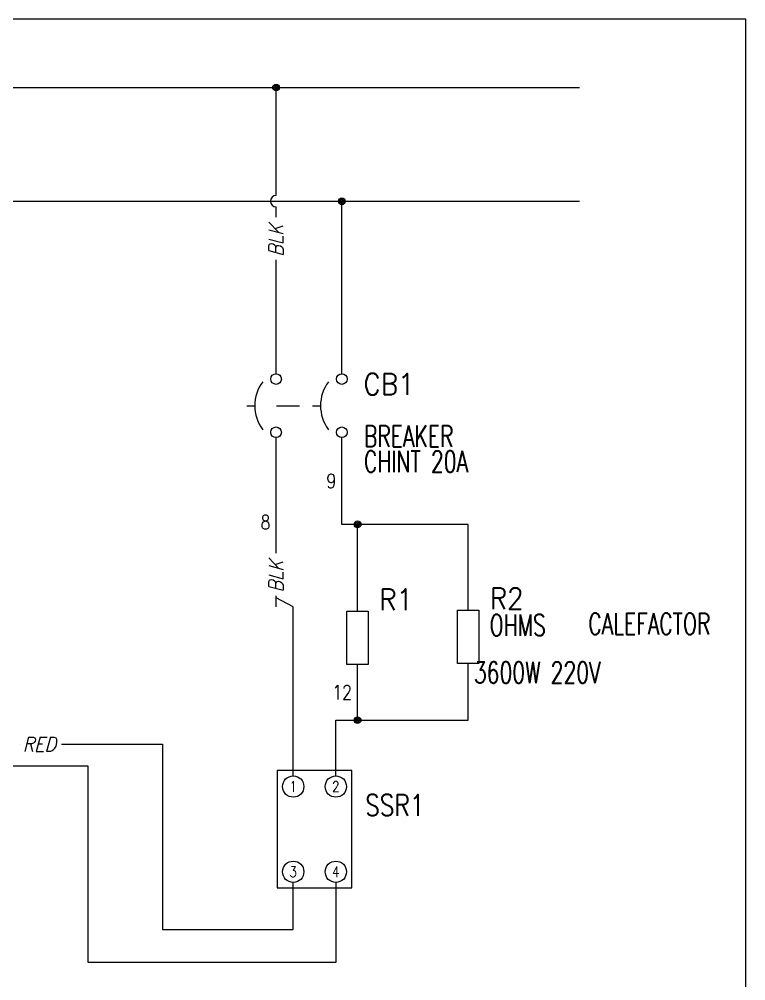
# Model space of a CAD drawing. Header units: millimetres. Extents: x 123.5 to 144.3, y 105.4 to 121.6.
# Drawn here: x 137.87 to 144.26, y 113.13 to 121.59 of the extents above; entities that cross this region are included whole.
import ezdxf
from ezdxf.enums import TextEntityAlignment as Align

# ---------------------------------------------------------------- set-up
doc = ezdxf.new("R2010")
doc.units = ezdxf.units.MM
doc.linetypes.add('HIDDEN2', pattern=[0.1875, 0.125, -0.0625])
for name, color, linetype in [('BLK_12AWG', 7, 'Continuous'), ('DESC', 250, 'Continuous'), ('LINK', 9, 'Continuous'), ('MISC', 7, 'Continuous'), ('SYMS', 7, 'Continuous'), ('TAGS', 250, 'Continuous'), ('TERMS', 250, 'Continuous'), ('WIRES', 7, 'Continuous')]:
    doc.layers.add(name, color=color, linetype=linetype)
doc.layers.add('WIRENO', color=7, linetype='Continuous', true_color=0x000000)
doc.styles.add('WD', font='romans.shx')

# ---------------------------------------------------------------- blocks, each defined once
blk = doc.blocks.new('VDV1TF')
for p, q in [((-0.0938, 0.3438), (-0.0938, -0.3438)), ((0.3438, 0.3438), (-0.0938, 0.3438)), ((0.3438, -0.3438), (0.3438, 0.3438)), ((-0.0938, -0.3438), (0.3438, -0.3438))]:
    blk.add_line(p, q)
for centre in [(0, 0.25), (0.25, 0.25), (0, -0.25), (0.25, -0.25)]:
    blk.add_circle(centre, 0.0625)
at = {"style": 'WD', "width": 0.7}
for tag, p in [('INST', (0.1305, 0.5446)), ('LOC', (0.1305, 0.375)), ('RATING2', (0.125, -0.1562))]:
    blk.add_attdef(tag, text='', height=0.125, dxfattribs=at).set_placement(p, align=Align.CENTER)
at = {"style": 'WD', "flags": 1}
for tag, p in [('X2TERM02', (0, 0.3125)), ('X2TERM04', (0.25, 0.3125)), ('X4TERM02', (-0.0625, 0.25)), ('X1TERM04', (0.3125, 0.25)), ('X4TERM01', (-0.0625, -0.25)), ('X1TERM03', (0.3125, -0.25)), ('X8TERM01', (0, -0.3125)), ('X8TERM03', (0.25, -0.3125))]:
    blk.add_attdef(tag, p, '', height=0.0125, dxfattribs=at)
at = {"linetype": 'Continuous', "style": 'WD', "width": 0.8, "flags": 8}
for tag, p in [('TERM02', (0, 0.25)), ('TERM04', (0.25, 0.25)), ('TERM01', (0, -0.25)), ('TERM03', (0.25, -0.25))]:
    blk.add_attdef(tag, text='', height=0.0625, dxfattribs=at).set_placement(p, align=Align.MIDDLE)
at = {"style": 'WD'}
for tag, p, width in [('TAG1', (0.4219, 0.0774), 0.8), ('DESC1', (0.4219, -0.0789), 0.7), ('DESC2', (0.4219, -0.2351), 0.7), ('XREF', (0.4219, -0.3914), 0.7)]:
    blk.add_attdef(tag, p, '', height=0.125, dxfattribs=dict(at, width=width))
at = {"style": 'WD', "width": 0.7}
blk.add_attdef('RATING1', text='', height=0.125, dxfattribs=at).set_placement((0.125, 0.0625), align=Align.MIDDLE)
at = {"style": 'WD', "flags": 9}
blk.add_attdef('FAMILY', text='', height=0.01, dxfattribs=at).set_placement((0.1197, -0.0802), align=Align.CENTER)
at = {"linetype": 'Continuous', "style": 'WD', "flags": 1}
for tag, p in [('MFG', (0.125, -0.1096)), ('CAT', (0.125, -0.0907))]:
    blk.add_attdef(tag, text='', height=0.01, dxfattribs=at).set_placement(p, align=Align.MIDDLE)
at = {"linetype": 'Continuous', "style": 'WD', "flags": 9}
blk.add_attdef('ASSYCODE', text='', height=0.01, dxfattribs=at).set_placement((0.125, -0.1406), align=Align.CENTER)
blk = doc.blocks.new('VRE1B')
for p, q in [((-0.0625, 0.1562), (0.0625, 0.1562)), ((-0.0625, -0.1562), (-0.0625, 0.1562)), ((0.0625, 0.1562), (0.0625, -0.1562)), ((0.0625, -0.1562), (-0.0625, -0.1562))]:
    blk.add_line(p, q)
at = {"style": 'WD'}
for tag, p, width in [('INST', (0.2188, 0.4876), 0.7), ('LOC', (0.2188, 0.318), 0.7), ('TAG1', (0.1269, 0.1618), 0.9), ('RATING1', (0.125, 0.0055), 0.7), ('RATING2', (0.125, -0.1507), 0.7), ('DESC1', (0.1287, -0.307), 0.7), ('DESC2', (0.1287, -0.4632), 0.7)]:
    blk.add_attdef(tag, p, '', height=0.125, dxfattribs=dict(at, width=width))
at = {"linetype": 'Continuous', "style": 'WD', "flags": 8}
blk.add_attdef('TERM01', text='', height=0.125, dxfattribs=at).set_placement((-0.055, 0.1754), align=Align.RIGHT)
at = {"style": 'WD', "flags": 9}
blk.add_attdef('FAMILY', (-0.1836, 0.1109), '', height=0.01, rotation=90, dxfattribs=at)
at = {"linetype": 'Continuous', "style": 'WD', "flags": 9}
for tag, p in [('CAT', (-0.1394, 0.136)), ('MFG', (-0.12, 0.134)), ('ASSYCODE', (-0.0938, 0.125))]:
    blk.add_attdef(tag, text='', height=0.01, rotation=90, dxfattribs=at).set_placement(p, align=Align.CENTER)
at = {"color": 7, "style": 'WD', "flags": 1}
for tag, p in [('X2TERM01', (0, 0.1562)), ('X8TERM02', (0, -0.1562))]:
    blk.add_attdef(tag, p, '', height=0.0125, dxfattribs=at)
at = {"linetype": 'Continuous', "style": 'WD', "flags": 8}
blk.add_attdef('TERM02', text='', height=0.125, dxfattribs=at).set_placement((-0.0407, -0.1822), align=Align.TOP_RIGHT)
blk = doc.blocks.new('VCB1')
at = {"linetype": 'HIDDEN2'}
blk.add_line((-0.1712, 0), (-0.125, 0), dxfattribs=at)
for centre in [(0, 0.1562), (0, -0.1562)]:
    blk.add_circle(centre, 0.0312)
blk.add_arc((0.1094, 0), 0.2344, 143.1301, 216.8699)
at = {"style": 'WD'}
for tag, p, width in [('INST', (0.2188, 0.3883), 0.7), ('LOC', (0.2188, 0.2188), 0.7), ('TAG1', (0.1269, 0.0644), 0.9), ('XREF', (0.1287, -0.09), 0.7), ('DESC1', (0.1287, -0.242), 0.7), ('DESC2', (0.1287, -0.3893), 0.7)]:
    blk.add_attdef(tag, p, '', height=0.125, dxfattribs=dict(at, width=width))
at = {"linetype": 'Continuous', "style": 'WD'}
for tag, height, flags, p in [('TERM01', 0.125, 8, (-0.055, 0.2066)), ('MFG', 0.01, 9, (-0.1421, -0.0881)), ('CAT', 0.01, 9, (-0.1421, -0.0731))]:
    blk.add_attdef(tag, text='', height=height, dxfattribs=dict(at, flags=flags)).set_placement(p, align=Align.RIGHT)
at = {"style": 'WD', "width": 0.7}
blk.add_attdef('RATING1', text='', height=0.125, dxfattribs=at).set_placement((-0.1875, 0.0625), align=Align.RIGHT)
at = {"color": 7, "style": 'WD', "flags": 1}
for tag, p in [('X2TERM01', (0, 0.1875)), ('X8TERM02', (0, -0.1875))]:
    blk.add_attdef(tag, p, '', height=0.0125, dxfattribs=at)
at = {"color": 7, "style": 'WD'}
for tag, p in [('X4LINK', (-0.25, 0)), ('X1LINK', (0, 0))]:
    blk.add_attdef(tag, p, '', height=0.01, dxfattribs=at)
at = {"style": 'WD', "flags": 9}
for tag, p in [('FAMILY', (-0.1421, -0.0365)), ('CONTACT', (-0.1288, -0.1291))]:
    blk.add_attdef(tag, text='', height=0.01, dxfattribs=at).set_placement(p, align=Align.RIGHT)
at = {"linetype": 'Continuous', "style": 'WD', "flags": 9}
blk.add_attdef('ASSYCODE', text='', height=0.01, dxfattribs=at).set_placement((-0.1533, -0.1061), align=Align.CENTER)
at = {"linetype": 'Continuous', "style": 'WD', "flags": 8}
blk.add_attdef('TERM02', text='', height=0.125, dxfattribs=at).set_placement((-0.0407, -0.2134), align=Align.TOP_RIGHT)
blk = doc.blocks.new('WDDOT')
for radius in [0.03, 0.0187, 0.00929]:
    blk.add_circle((0, 0), radius)
blk = doc.blocks.new('WD_WNV')
at = {"style": 'WD', "flags": 1}
for tag, p in [('W01USER', (-0.0625, 0.0938)), ('W02USER', (-0.0625, 0.0859)), ('W03USER', (-0.0625, 0.0781)), ('W04USER', (-0.0625, 0.0703)), ('W05USER', (-0.0625, 0.0625)), ('W06USER', (-0.0625, 0.0547)), ('W07USER', (-0.0625, 0.0469)), ('W08USER', (-0.0625, 0.0391)), ('W09USER', (-0.0625, 0.0312)), ('W10USER', (-0.0625, 0.0234))]:
    blk.add_attdef(tag, text='', height=0.005, dxfattribs=at).set_placement(p, align=Align.CENTER)
at = {"linetype": 'Continuous', "style": 'WD', "width": 0.8}
blk.add_attdef('WIRENO', text='', height=0.125, dxfattribs=at).set_placement((-0.05, 0), align=Align.MIDDLE_RIGHT)
blk = doc.blocks.new('VT0_LGENERIC')
at = {"style": 'WD', "oblique": 15, "width": 0.9}
blk.add_attdef('COLOR', text='', height=0.125, rotation=90, dxfattribs=at).set_placement((0, 0), align=Align.MIDDLE_CENTER)
at = {"style": 'WD', "flags": 1}
for tag, p in [('X2TERM01', (0, 0.25)), ('X8TERM01', (0, -0.25))]:
    blk.add_attdef(tag, p, '', height=0.01, rotation=90, dxfattribs=at)
at = {"color": 7, "style": 'WD'}
for tag, p in [('X2_TINY_DOT_DONT_REMOVE', (0, 0.25)), ('X8_TINY_DOT_DONT_REMOVE', (0, -0.25))]:
    blk.add_attdef(tag, p, '', height=0.0001, rotation=90, dxfattribs=at)
blk = doc.blocks.new('HT0_LGENERIC')
at = {"style": 'WD', "oblique": 15, "width": 0.9}
blk.add_attdef('COLOR', text='', height=0.125, dxfattribs=at).set_placement((0, 0), align=Align.MIDDLE_CENTER)
at = {"color": 7, "style": 'WD'}
for tag, p in [('X4_TINY_DOT_DONT_REMOVE', (-0.125, 0)), ('X1_TINY_DOT_DONT_REMOVE', (0.125, 0))]:
    blk.add_attdef(tag, p, '', height=0.0001, dxfattribs=at)
at = {"style": 'WD', "flags": 1}
for tag, p in [('X4TERM01', (-0.125, 0)), ('X1TERM01', (0.125, 0))]:
    blk.add_attdef(tag, p, '', height=0.01, dxfattribs=at)

msp = doc.modelspace()

# ---------------------------------------------------------------- linework, layer by layer
at = {"color": 7, "linetype": 'Continuous'}
for p, q in [((144.2555, 121.5905), (123.5055, 121.5905)), ((144.2555, 105.4055), (144.2555, 121.5905))]:
    msp.add_line(p, q, dxfattribs=at)
at = {"layer": 'BLK_12AWG'}
for p, q in [((132.7738, 120.99), (142.7932, 120.99)), ((140.1251, 120.04), (140.1251, 120.99)), ((132.9891, 119.99), (142.7932, 119.99)), ((140.7035, 118.4733), (140.7035, 119.99)), ((140.1251, 119.8495), (140.1251, 119.94)), ((140.1251, 118.4733), (140.1251, 119.475))]:
    msp.add_line(p, q, dxfattribs=at)
msp.add_arc((140.1251, 119.99), 0.05, 90, 270, dxfattribs=at)
at = {"layer": 'LINK'}
msp.add_lwpolyline([(140.13, 118.19), (140.33, 118.19)], dxfattribs=at)
at = {"layer": 'WIRES'}
for p, q in [((140.1251, 116.8959), (140.1251, 117.9108)), ((140.7035, 117.148), (140.7035, 117.9108)), ((140.8415, 117.148), (140.7035, 117.148)), ((140.8415, 116.3852), (140.8415, 117.148)), ((141.8144, 117.148), (140.8415, 117.148)), ((141.8144, 116.3941), (141.8144, 117.148)), ((140.1251, 116.4238), (140.1251, 116.5213)), ((140.2755, 116.4238), (140.1251, 116.5033)), ((140.2755, 114.9368), (140.2755, 116.4238)), ((140.8415, 115.4266), (140.8415, 115.9164)), ((141.8144, 115.4266), (141.8144, 115.9253)), ((140.6505, 115.4266), (140.8415, 115.4266)), ((140.6505, 114.9368), (140.6505, 115.4266)), ((140.8415, 115.4266), (141.8144, 115.4266)), ((138.2388, 115.2141), (139.127, 115.2141)), ((139.127, 115.2141), (139.127, 113.5843)), ((138.4712, 115.0223), (136.4135, 115.0223)), ((138.4712, 113.2967), (138.4712, 115.0223)), ((140.2755, 113.5843), (140.2755, 113.9993)), ((140.6505, 113.9993), (140.6505, 113.2967)), ((139.127, 113.5843), (140.2755, 113.5843)), ((140.6505, 113.2967), (138.4712, 113.2967))]:
    msp.add_line(p, q, dxfattribs=at)

# ---------------------------------------------------------------- block references
at = {"layer": 'SYMS'}
for p in [(140.1251, 120.99), (140.7035, 119.99), (140.8415, 117.148), (140.8415, 115.4266)]:
    msp.add_blockref('WDDOT', p, dxfattribs=at)
ref = msp.add_blockref('VT0_LGENERIC', (140.1251, 119.6455), dxfattribs=at)
ref.add_attrib('X2_TINY_DOT_DONT_REMOVE', '.', (140.1251, 119.8495), dxfattribs={"layer": 'MISC', "color": 7, "height": 0.0001, "rotation": 90, "style": 'WD'})
ref.add_attrib('X8_TINY_DOT_DONT_REMOVE', '.', (140.1251, 119.475), dxfattribs={"layer": 'MISC', "color": 7, "height": 0.0001, "rotation": 90, "style": 'WD'})
ref.add_attrib('COLOR', 'BLK', dxfattribs={"layer": 'MISC', "height": 0.125, "rotation": 90, "style": 'WD', "oblique": 15, "width": 0.9}).set_placement((140.1251, 119.6455), align=Align.MIDDLE_CENTER)
at = {"layer": 'SYMS', "xscale": 1.5, "yscale": 1.5, "zscale": 1.5}
msp.add_blockref('VCB1', (140.1251, 118.1921), dxfattribs=at)
at = {"layer": 'SYMS'}
ref = msp.add_blockref('VCB1', (140.7035, 118.1921), dxfattribs=dict(at, xscale=1.5, yscale=1.5, zscale=1.5))
ref.add_attrib('DESC2', 'CHINT 20A', (140.8966, 117.6081), dxfattribs={"layer": 'DESC', "height": 0.1875, "style": 'WD', "width": 0.7})
ref.add_attrib('DESC1', 'BREAKER', (140.8966, 117.8291), dxfattribs={"layer": 'DESC', "height": 0.1875, "style": 'WD', "width": 0.7})
ref.add_attrib('TAG1', 'CB1', (140.8939, 118.2886), dxfattribs={"layer": 'TAGS', "height": 0.1875, "style": 'WD', "width": 0.9})
ref = msp.add_blockref('VT0_LGENERIC', (140.1251, 116.6918), dxfattribs=at)
ref.add_attrib('X2_TINY_DOT_DONT_REMOVE', '.', (140.1251, 116.8959), dxfattribs={"layer": 'MISC', "color": 7, "height": 0.0001, "rotation": 90, "style": 'WD'})
ref.add_attrib('X8_TINY_DOT_DONT_REMOVE', '.', (140.1251, 116.5213), dxfattribs={"layer": 'MISC', "color": 7, "height": 0.0001, "rotation": 90, "style": 'WD'})
ref.add_attrib('COLOR', 'BLK', dxfattribs={"layer": 'MISC', "height": 0.125, "rotation": 90, "style": 'WD', "oblique": 15, "width": 0.9}).set_placement((140.1251, 116.6918), align=Align.MIDDLE_CENTER)
ref = msp.add_blockref('VRE1B', (140.8415, 116.1508), dxfattribs=dict(at, xscale=1.5, yscale=1.5, zscale=1.5))
ref.add_attrib('TAG1', 'R1', (141.0319, 116.3934), dxfattribs={"layer": 'TAGS', "height": 0.1875, "style": 'WD', "width": 0.9})
ref = msp.add_blockref('VRE1B', (141.8144, 116.1597), dxfattribs=dict(at, xscale=1.5, yscale=1.5, zscale=1.5))
ref.add_attrib('RATING1', 'OHMS', (142.0019, 116.168), dxfattribs={"layer": 'MISC', "height": 0.1875, "style": 'WD', "width": 0.7})
ref.add_attrib('DESC2', '3600W 220V', (141.8646, 115.7525), dxfattribs={"layer": 'DESC', "height": 0.1875, "style": 'WD', "width": 0.7})
ref.add_attrib('DESC1', 'CALEFACTOR', (142.8701, 116.1808), dxfattribs={"layer": 'DESC', "height": 0.1875, "style": 'WD', "width": 0.7})
ref.add_attrib('TAG1', 'R2', (142.0049, 116.4023), dxfattribs={"layer": 'TAGS', "height": 0.1875, "style": 'WD', "width": 0.9})
ref = msp.add_blockref('HT0_LGENERIC', (138.0422, 115.2141), dxfattribs=at)
ref.add_attrib('X1_TINY_DOT_DONT_REMOVE', '.', (138.2388, 115.2141), dxfattribs={"layer": 'MISC', "color": 7, "height": 0.0001, "style": 'WD'})
ref.add_attrib('X4_TINY_DOT_DONT_REMOVE', '.', (137.8663, 115.2141), dxfattribs={"layer": 'MISC', "color": 7, "height": 0.0001, "style": 'WD'})
ref.add_attrib('COLOR', 'RED', dxfattribs={"layer": 'MISC', "height": 0.125, "style": 'WD', "oblique": 15, "width": 0.9}).set_placement((138.0422, 115.2141), align=Align.MIDDLE_CENTER)
ref = msp.add_blockref('VDV1TF', (140.2755, 114.468), dxfattribs=dict(at, xscale=1.5, yscale=1.5, zscale=1.5))
ref.add_attrib('TAG1', 'SSR1', (140.9084, 114.5841), dxfattribs={"layer": 'TAGS', "height": 0.1875, "style": 'WD', "width": 0.8})
ref.add_attrib('TERM03', '4', dxfattribs={"layer": 'TERMS', "linetype": 'Continuous', "height": 0.0938, "style": 'WD', "width": 0.8, "flags": 8}).set_placement((140.6505, 114.093), align=Align.MIDDLE)
ref.add_attrib('TERM04', '2', dxfattribs={"layer": 'TERMS', "linetype": 'Continuous', "height": 0.0938, "style": 'WD', "width": 0.8, "flags": 8}).set_placement((140.6505, 114.843), align=Align.MIDDLE)
ref.add_attrib('TERM02', '1', dxfattribs={"layer": 'TERMS', "linetype": 'Continuous', "height": 0.0938, "style": 'WD', "width": 0.8, "flags": 8}).set_placement((140.2755, 114.843), align=Align.MIDDLE)
ref.add_attrib('TERM01', '3', dxfattribs={"layer": 'TERMS', "linetype": 'Continuous', "height": 0.0938, "style": 'WD', "width": 0.8, "flags": 8}).set_placement((140.2755, 114.093), align=Align.MIDDLE)
at = {"layer": 'WIRENO'}
ref = msp.add_blockref('WD_WNV', (140.7035, 117.5294), dxfattribs=at)
ref.add_attrib('WIRENO', '9', dxfattribs={"linetype": 'Continuous', "height": 0.125, "style": 'WD', "width": 0.8}).set_placement((140.6535, 117.5294), align=Align.MIDDLE_RIGHT)
ref = msp.add_blockref('WD_WNV', (140.1251, 117.1673), dxfattribs=at)
ref.add_attrib('WIRENO', '8', dxfattribs={"linetype": 'Continuous', "height": 0.125, "style": 'WD', "width": 0.8}).set_placement((140.0751, 117.1673), align=Align.MIDDLE_RIGHT)
ref = msp.add_blockref('WD_WNV', (140.8415, 115.6715), dxfattribs=at)
ref.add_attrib('WIRENO', '12', dxfattribs={"linetype": 'Continuous', "height": 0.125, "style": 'WD', "width": 0.8}).set_placement((140.7915, 115.6715), align=Align.MIDDLE_RIGHT)

doc.saveas('drawing.dxf')
